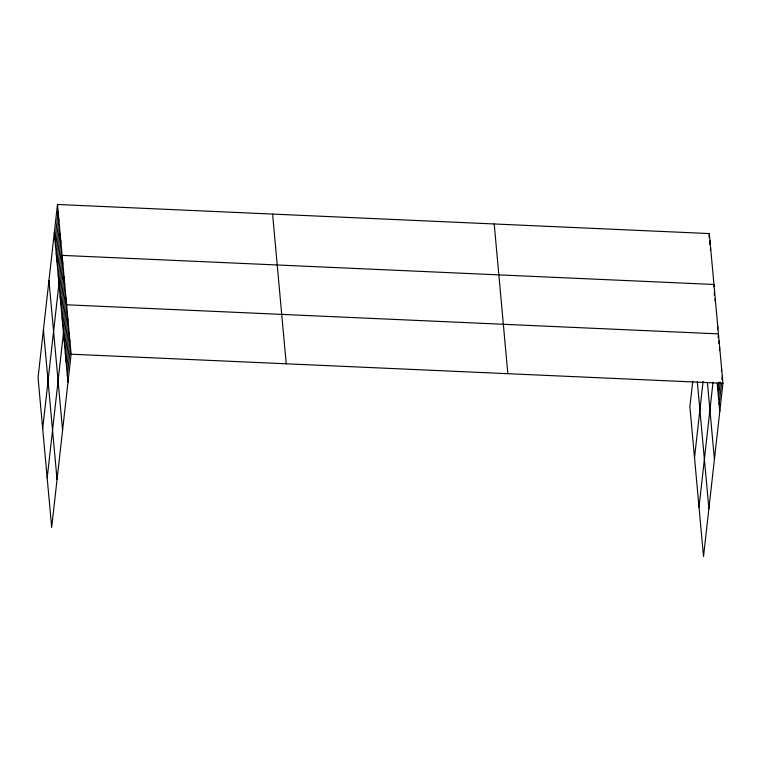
<?xml version="1.0" encoding="UTF-8"?>
<svg xmlns="http://www.w3.org/2000/svg" width="761" height="761" viewBox="0 0 761 761"><rect width="100%" height="100%" fill="white"/><g stroke="black" fill="none" stroke-linecap="round" stroke-linejoin="round"><path stroke-width="1.14" d="M57.484 204.481L38.05 377.713L51.681 527.43L71.115 354.198L57.484 204.481L709.319 233.57L722.95 383.287L703.516 556.519L689.885 406.802L692.748 381.28M54.982 239.972L58.14 211.758M55.639 247.249L58.806 219.025M56.304 254.516L59.472 226.302M56.961 261.794L60.129 233.57M57.627 269.061L60.794 240.837M58.293 276.338L61.451 248.115M42.683 428.624L62.117 255.382L713.951 284.471L713.685 286.821M59.596 290.664L62.763 262.44M60.233 297.722L63.401 269.499M60.88 304.781L64.048 276.557M61.517 311.839L64.685 283.615M62.164 318.897L65.332 290.673M62.811 325.955L65.969 297.732M47.182 478.022L66.616 304.79L718.451 333.879L718.051 337.408M64.095 340.072L67.253 311.848M64.733 347.13L67.9 318.907M65.379 354.188L68.547 325.965M66.017 361.247L69.184 333.023M66.664 368.305L69.831 340.081M67.31 375.363L70.469 347.14M708.919 237.09L709.319 233.57M709.585 244.367L709.975 240.837M710.374 250.464L710.641 248.115M694.517 457.703L703.088 381.366M714.198 295.059L714.598 291.53M714.979 300.937L715.235 298.588M717.547 329.171L717.813 326.821M699.017 507.111L713.019 382.307M718.831 343.287L719.097 340.938M719.468 350.345L719.735 347.996M717.861 390.326L718.784 382.098M718.498 397.385L720.21 382.098M721.399 371.52L721.666 369.171M719.145 404.443L721.514 383.278M721.913 379.758L722.303 376.229M71.115 354.198L722.95 383.287M717.214 383.268L719.782 411.501M707.454 382.897L714.417 459.359M697.333 381.803L708.891 508.662M494.212 223.972L507.844 373.689M272.59 214.079L286.222 363.796M54.316 232.704L67.948 382.422M48.951 280.552L62.583 430.279M43.415 329.865L57.046 479.582"/></g></svg>
